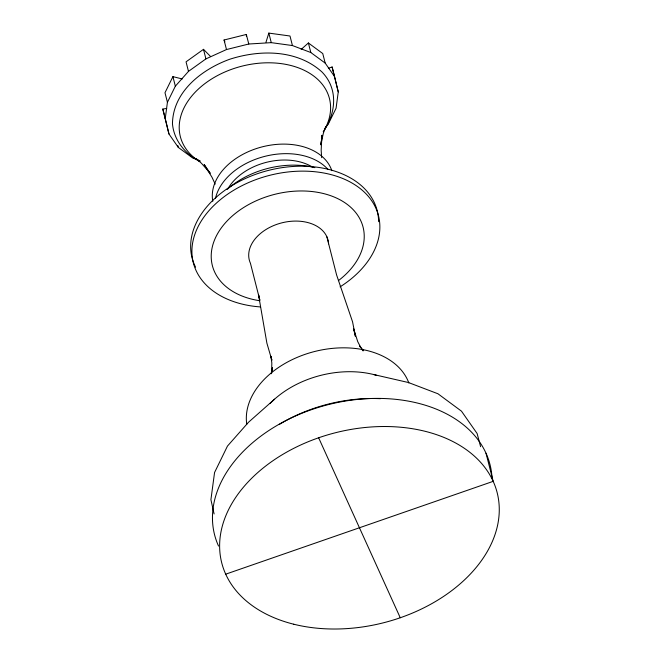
<?xml version="1.0" encoding="UTF-8"?>
<svg xmlns="http://www.w3.org/2000/svg" width="662" height="662" viewBox="0 0 662 662"><rect width="100%" height="100%" fill="white"/><g stroke="black" fill="none" stroke-linecap="round" stroke-linejoin="round"><path stroke-width="0.99" d="M271.585 373.625L271.825 362.983L270.932 356.255L271.859 360.095M200.04 160.783L192.683 157.995L178.318 147.427L168.959 133.989L165.243 118.597L167.42 102.287L175.347 86.184L188.48 71.38L205.923 58.885L226.487 49.551L248.78 44.015L271.271 42.649L292.43 45.554L310.817 52.521L325.183 63.089L334.542 76.527L338.257 91.919L336.081 108.229L328.153 124.332L325.53 127.286M271.983 371.531L272.512 367.534L271.188 373.699M320.689 144.738L321.194 140.956M321.442 139.07L321.947 135.288L321.161 150.224L321.658 157.672M320.78 144.672L323.412 133.062L325.745 126.533M265.975 42.269L268.83 33.1L289.997 36.005L292.43 45.554M182.24 78.96L172.914 76.635L164.987 92.738L167.42 102.287M323.205 131.713C336.097 113.343 338.539 88.907 321.914 71.918C297.089 49.451 259.984 49.468 229.689 59.266C201.893 69.353 172.881 91.646 172.459 123.786C173.916 140.377 185.269 154.32 200.015 161.321M301.177 49.41L308.384 42.972L322.75 53.539L325.183 63.089M274.598 399.153L248.498 422.265L227.471 446.072L214.562 472.511L210.913 499.686L214.099 513.96M210.202 56.129L203.491 49.336L186.047 61.831L188.48 71.38M328.377 68.269L332.109 66.978L334.542 76.527M225.709 574.177L493.182 481.348L486.016 453.23M226.487 49.551L224.054 40.001L246.338 34.465L248.78 44.015M168.959 133.989L162.811 109.048L166.708 108.444M373.658 374.535L408.421 382.52L437.946 393.766L461.472 411.16L477.128 433.536L480.612 446.701M196.3 158.698L201.521 163.349L210.069 173.121M363.661 350.719L359.516 345.912L360.666 347.558M361.816 349.205L362.958 350.852M210.152 173.121L204.177 164.548L212.039 177.333L215.175 184.127M360.864 347.658L357.728 341.633L353.566 328.683L355.411 336.346L352.565 321.84L336.594 274.937L326.854 236.739M224.054 40.001L224.873 41.814M318.637 437.781L400.253 617.745M338.257 91.919L332.109 66.978M308.384 42.972L310.817 52.521M268.83 33.1L271.271 42.649M203.491 49.336L205.923 58.885M259.926 300.482L250.435 263.269A40.605 28.003 -14.3 0 1 282.078 222.788A40.605 28.003 -14.3 0 1 328.575 243.848M172.914 76.635L175.347 86.184M177.838 145.516L178.318 147.427M162.811 109.048L165.243 118.597M271.842 360.136L266.885 343.131L258.453 294.358L259.744 299.687M246.338 34.465L246.438 36.46M215.514 198.269A61.533 42.434 -14.3 0 1 264.651 156.406A61.533 42.434 -14.3 0 1 327.955 169.422M259.405 300.68A77.768 53.63 -14.3 0 1 221.902 227.107A77.768 53.63 -14.3 0 1 336.495 198.046A77.768 53.63 -14.3 0 1 338.373 280.655M212.792 201.289A61.533 42.434 -14.3 0 1 262.152 146.873A61.533 42.434 -14.3 0 1 331.836 170.664M260.58 306.936A95.518 65.869 -14.3 0 1 203.433 217.74A95.518 65.869 -14.3 0 1 348.444 181.107A95.518 65.869 -14.3 0 1 340.078 286.853M227.091 189.456A74.268 51.214 -14.3 0 1 314.839 167.643M198.906 161.156A76.941 53.059 -14.3 0 1 196.564 90.802A76.941 53.059 -14.3 0 1 294.425 66.49A76.941 53.059 -14.3 0 1 324.397 129.975M195.571 267.183A95.518 65.869 -14.3 0 1 269.169 170.217A95.518 65.869 -14.3 0 1 378.606 221.696M246.769 424.292A83.834 57.817 -14.3 0 1 314.524 351.53A83.834 57.817 -14.3 0 1 408.843 382.975M227.976 188.653A52.588 36.261 -14.3 0 1 313.167 167.486M279.306 424.433A128.585 88.675 -14.3 0 1 380.427 398.681M218.543 546.059A142.115 98.009 -14.3 0 1 329.279 404.374A142.115 98.009 -14.3 0 1 492.023 478.105M270.17 403.398A83.834 57.817 -14.3 0 1 376.612 375.329M293.738 624.216A142.115 98.009 -14.3 0 0 499.189 506.223A142.115 98.009 -14.3 0 0 285.413 452.858A142.115 98.009 -14.3 0 0 293.738 624.216"/></g></svg>
